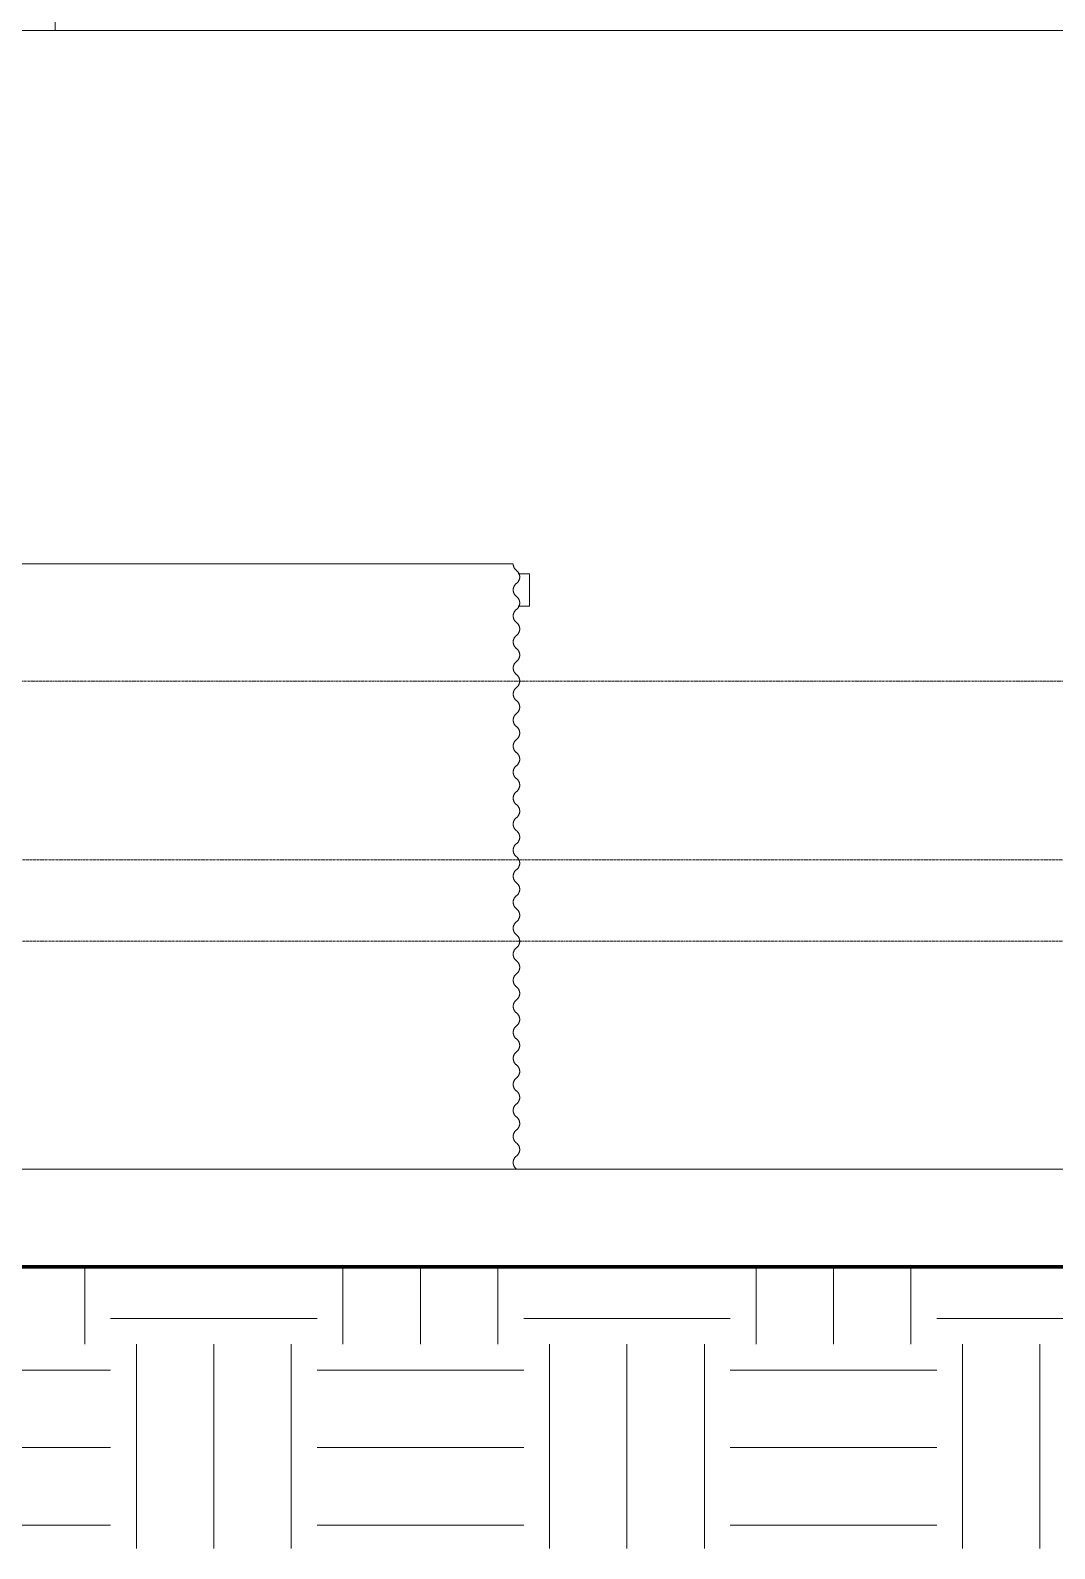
# Model space of a CAD drawing. Header units: millimetres. Extents: x -22400 to 100951, y -3625 to 17206.
# Drawn here: x 66178 to 69327, y -2667 to 2000 of the extents above; entities that cross this region are included whole.
import ezdxf

# ---------------------------------------------------------------- set-up
doc = ezdxf.new("R2010")
doc.units = ezdxf.units.MM
doc.linetypes.add('Dash - Tight', pattern=[4.5, 3, -1.5])
for name, color, linetype, lineweight in [('A-FLOR-LEVL', 51, 'Continuous', 9), ('A-WALL', 113, 'Continuous', 9), ('C-BLDG-PADS', 91, 'Continuous', 9), ('C-TOPO', 7, 'Continuous', 9), ('L-SITE', 91, 'Continuous', 9), ('P-SANR-FIXT', 6, 'Continuous', 9)]:
    doc.layers.add(name, color=color, linetype=linetype, lineweight=lineweight)

# ---------------------------------------------------------------- blocks, each defined once
blk = doc.blocks.new('M_Wind Power Generator - 9 Meters High-397393-Longitudinal Section')
at = {"layer": 'L-SITE'}
blk.add_line((15809.9, 2000), (15809.9, 9398.4), dxfattribs=at)
blk = doc.blocks.new('DC_Tankworks_PLM_5000L - 5000L 3500x900x1860-778223-Longitudinal Section')
at = {"layer": 'P-SANR-FIXT'}
for p, q in [((14178.3, 360), (16778.3, 360)), ((16778.3, 360), (17216.8, 360)), ((17268.3, 330), (17233.8, 330)), ((17268.3, 330), (17268.3, 230)), ((17233.8, 230), (17268.3, 230)), ((16778.3, -1500), (14178.3, -1500)), ((17226.8, -1500), (16778.3, -1500))]:
    blk.add_line(p, q, dxfattribs=at)
at = {"layer": 'P-SANR-FIXT', "flags": 128}
for points in [[(17218.3, 360), (17218.4, 359), (17218.4, 358), (17218.5, 357), (17218.7, 356), (17218.8, 355), (17219.1, 354.1), (17219.3, 353.1), (17219.6, 352.1), (17219.9, 351.2), (17220.3, 350.3), (17220.7, 349.4), (17221.2, 348.5), (17221.6, 347.6), (17222.2, 346.7), (17222.7, 345.9), (17223.3, 345.1), (17223.9, 344.3), (17224.5, 343.5), (17225.2, 342.8), (17225.9, 342.1), (17226.6, 341.4), (17227.4, 340.7), (17228.2, 340.1), (17228.3, 340)], [(17228.3, 340), (17229.1, 339.4), (17229.9, 338.7), (17230.6, 338.1), (17231.3, 337.4), (17232, 336.6), (17232.7, 335.9), (17233.3, 335.1), (17233.9, 334.3), (17234.4, 333.4), (17234.9, 332.6), (17235.4, 331.7), (17235.9, 330.8), (17236.3, 329.9), (17236.7, 329), (17237, 328), (17237.3, 327.1), (17237.6, 326.1), (17237.8, 325.1), (17238, 324.2), (17238.1, 323.2), (17238.2, 322.2), (17238.3, 321.2), (17238.3, 320.2), (17238.3, 319.2), (17238.3, 318.2), (17238.2, 317.2), (17238, 316.2), (17237.9, 315.2), (17237.7, 314.2), (17237.4, 313.3), (17237.1, 312.3), (17236.8, 311.4), (17236.4, 310.4), (17236, 309.5), (17235.6, 308.6), (17235.1, 307.7), (17234.6, 306.9), (17234.1, 306), (17233.5, 305.2), (17232.9, 304.4), (17232.2, 303.7), (17231.6, 302.9), (17230.9, 302.2), (17230.2, 301.5), (17229.4, 300.8), (17228.6, 300.2), (17228.3, 300)], [(17228.3, 300), (17227.5, 299.4), (17226.8, 298.7), (17226, 298.1), (17225.3, 297.4), (17224.7, 296.6), (17224, 295.9), (17223.4, 295.1), (17222.8, 294.3), (17222.2, 293.4), (17221.7, 292.6), (17221.2, 291.7), (17220.8, 290.8), (17220.4, 289.9), (17220, 289), (17219.7, 288), (17219.4, 287.1), (17219.1, 286.1), (17218.9, 285.1), (17218.7, 284.2), (17218.5, 283.2), (17218.4, 282.2), (17218.4, 281.2), (17218.3, 280.2), (17218.3, 279.2), (17218.4, 278.2), (17218.5, 277.2), (17218.6, 276.2), (17218.8, 275.2), (17219, 274.2), (17219.3, 273.3), (17219.5, 272.3), (17219.9, 271.4), (17220.2, 270.4), (17220.6, 269.5), (17221.1, 268.6), (17221.5, 267.7), (17222.1, 266.9), (17222.6, 266), (17223.2, 265.2), (17223.8, 264.4), (17224.4, 263.7), (17225.1, 262.9), (17225.8, 262.2), (17226.5, 261.5), (17227.3, 260.8), (17228, 260.2), (17228.3, 260)], [(17228.3, 260), (17229.1, 259.4), (17229.9, 258.7), (17230.6, 258.1), (17231.3, 257.4), (17232, 256.6), (17232.7, 255.9), (17233.3, 255.1), (17233.9, 254.3), (17234.4, 253.4), (17234.9, 252.6), (17235.4, 251.7), (17235.9, 250.8), (17236.3, 249.9), (17236.7, 249), (17237, 248), (17237.3, 247.1), (17237.6, 246.1), (17237.8, 245.1), (17238, 244.2), (17238.1, 243.2), (17238.2, 242.2), (17238.3, 241.2), (17238.3, 240.2), (17238.3, 239.2), (17238.3, 238.2), (17238.2, 237.2), (17238, 236.2), (17237.9, 235.2), (17237.7, 234.2), (17237.4, 233.3), (17237.1, 232.3), (17236.8, 231.4), (17236.4, 230.4), (17236, 229.5), (17235.6, 228.6), (17235.1, 227.7), (17234.6, 226.9), (17234.1, 226), (17233.5, 225.2), (17232.9, 224.4), (17232.2, 223.7), (17231.6, 222.9), (17230.9, 222.2), (17230.2, 221.5), (17229.4, 220.8), (17228.6, 220.2), (17228.3, 220)], [(17228.3, 220), (17227.5, 219.4), (17226.8, 218.7), (17226, 218.1), (17225.3, 217.4), (17224.7, 216.6), (17224, 215.9), (17223.4, 215.1), (17222.8, 214.3), (17222.2, 213.4), (17221.7, 212.6), (17221.2, 211.7), (17220.8, 210.8), (17220.4, 209.9), (17220, 209), (17219.7, 208), (17219.4, 207.1), (17219.1, 206.1), (17218.9, 205.1), (17218.7, 204.2), (17218.5, 203.2), (17218.4, 202.2), (17218.4, 201.2), (17218.3, 200.2), (17218.3, 199.2), (17218.4, 198.2), (17218.5, 197.2), (17218.6, 196.2), (17218.8, 195.2), (17219, 194.2), (17219.3, 193.3), (17219.5, 192.3), (17219.9, 191.4), (17220.2, 190.4), (17220.6, 189.5), (17221.1, 188.6), (17221.5, 187.7), (17222.1, 186.9), (17222.6, 186), (17223.2, 185.2), (17223.8, 184.4), (17224.4, 183.7), (17225.1, 182.9), (17225.8, 182.2), (17226.5, 181.5), (17227.3, 180.8), (17228, 180.2), (17228.3, 180)], [(17228.3, 180), (17229.1, 179.4), (17229.9, 178.7), (17230.6, 178.1), (17231.3, 177.4), (17232, 176.6), (17232.7, 175.9), (17233.3, 175.1), (17233.9, 174.3), (17234.4, 173.4), (17234.9, 172.6), (17235.4, 171.7), (17235.9, 170.8), (17236.3, 169.9), (17236.7, 169), (17237, 168), (17237.3, 167.1), (17237.6, 166.1), (17237.8, 165.1), (17238, 164.2), (17238.1, 163.2), (17238.2, 162.2), (17238.3, 161.2), (17238.3, 160.2), (17238.3, 159.2), (17238.3, 158.2), (17238.2, 157.2), (17238, 156.2), (17237.9, 155.2), (17237.7, 154.2), (17237.4, 153.3), (17237.1, 152.3), (17236.8, 151.4), (17236.4, 150.4), (17236, 149.5), (17235.6, 148.6), (17235.1, 147.7), (17234.6, 146.9), (17234.1, 146), (17233.5, 145.2), (17232.9, 144.4), (17232.2, 143.7), (17231.6, 142.9), (17230.9, 142.2), (17230.2, 141.5), (17229.4, 140.8), (17228.6, 140.2), (17228.3, 140)], [(17228.3, 140), (17227.5, 139.4), (17226.8, 138.7), (17226, 138.1), (17225.3, 137.4), (17224.7, 136.6), (17224, 135.9), (17223.4, 135.1), (17222.8, 134.3), (17222.2, 133.4), (17221.7, 132.6), (17221.2, 131.7), (17220.8, 130.8), (17220.4, 129.9), (17220, 129), (17219.7, 128), (17219.4, 127.1), (17219.1, 126.1), (17218.9, 125.1), (17218.7, 124.2), (17218.5, 123.2), (17218.4, 122.2), (17218.4, 121.2), (17218.3, 120.2), (17218.3, 119.2), (17218.4, 118.2), (17218.5, 117.2), (17218.6, 116.2), (17218.8, 115.2), (17219, 114.2), (17219.3, 113.3), (17219.5, 112.3), (17219.9, 111.4), (17220.2, 110.4), (17220.6, 109.5), (17221.1, 108.6), (17221.5, 107.7), (17222.1, 106.9), (17222.6, 106), (17223.2, 105.2), (17223.8, 104.4), (17224.4, 103.7), (17225.1, 102.9), (17225.8, 102.2), (17226.5, 101.5), (17227.3, 100.8), (17228, 100.2), (17228.3, 100)], [(17228.3, 100), (17229.1, 99.4), (17229.9, 98.7), (17230.6, 98.1), (17231.3, 97.4), (17232, 96.6), (17232.7, 95.9), (17233.3, 95.1), (17233.9, 94.3), (17234.4, 93.4), (17234.9, 92.6), (17235.4, 91.7), (17235.9, 90.8), (17236.3, 89.9), (17236.7, 89), (17237, 88), (17237.3, 87.1), (17237.6, 86.1), (17237.8, 85.1), (17238, 84.2), (17238.1, 83.2), (17238.2, 82.2), (17238.3, 81.2), (17238.3, 80.2), (17238.3, 79.2), (17238.3, 78.2), (17238.2, 77.2), (17238, 76.2), (17237.9, 75.2), (17237.7, 74.2), (17237.4, 73.3), (17237.1, 72.3), (17236.8, 71.4), (17236.4, 70.4), (17236, 69.5), (17235.6, 68.6), (17235.1, 67.7), (17234.6, 66.9), (17234.1, 66), (17233.5, 65.2), (17232.9, 64.4), (17232.2, 63.7), (17231.6, 62.9), (17230.9, 62.2), (17230.2, 61.5), (17229.4, 60.8), (17228.6, 60.2), (17228.3, 60)], [(17228.3, 60), (17227.5, 59.4), (17226.8, 58.7), (17226, 58.1), (17225.3, 57.4), (17224.7, 56.6), (17224, 55.9), (17223.4, 55.1), (17222.8, 54.3), (17222.2, 53.4), (17221.7, 52.6), (17221.2, 51.7), (17220.8, 50.8), (17220.4, 49.9), (17220, 49), (17219.7, 48), (17219.4, 47.1), (17219.1, 46.1), (17218.9, 45.1), (17218.7, 44.2), (17218.5, 43.2), (17218.4, 42.2), (17218.4, 41.2), (17218.3, 40.2), (17218.3, 39.2), (17218.4, 38.2), (17218.5, 37.2), (17218.6, 36.2), (17218.8, 35.2), (17219, 34.2), (17219.3, 33.3), (17219.5, 32.3), (17219.9, 31.4), (17220.2, 30.4), (17220.6, 29.5), (17221.1, 28.6), (17221.5, 27.7), (17222.1, 26.9), (17222.6, 26), (17223.2, 25.2), (17223.8, 24.4), (17224.4, 23.7), (17225.1, 22.9), (17225.8, 22.2), (17226.5, 21.5), (17227.3, 20.8), (17228, 20.2), (17228.3, 20)], [(17228.3, 20), (17229.1, 19.4), (17229.9, 18.7), (17230.6, 18.1), (17231.3, 17.4), (17232, 16.6), (17232.7, 15.9), (17233.3, 15.1), (17233.9, 14.3), (17234.4, 13.4), (17234.9, 12.6), (17235.4, 11.7), (17235.9, 10.8), (17236.3, 9.9), (17236.7, 9), (17237, 8), (17237.3, 7.1), (17237.6, 6.1), (17237.8, 5.1), (17238, 4.2), (17238.1, 3.2), (17238.2, 2.2), (17238.3, 1.2), (17238.3, 0.2), (17238.3, -0.8), (17238.3, -1.8), (17238.2, -2.8), (17238, -3.8), (17237.9, -4.8), (17237.7, -5.8), (17237.4, -6.7), (17237.1, -7.7), (17236.8, -8.6), (17236.4, -9.6), (17236, -10.5), (17235.6, -11.4), (17235.1, -12.3), (17234.6, -13.1), (17234.1, -14), (17233.5, -14.8), (17232.9, -15.6), (17232.2, -16.3), (17231.6, -17.1), (17230.9, -17.8), (17230.2, -18.5), (17229.4, -19.2), (17228.6, -19.8), (17228.3, -20)], [(17228.3, -20), (17227.5, -20.6), (17226.8, -21.3), (17226, -21.9), (17225.3, -22.6), (17224.7, -23.4), (17224, -24.1), (17223.4, -24.9), (17222.8, -25.7), (17222.2, -26.6), (17221.7, -27.4), (17221.2, -28.3), (17220.8, -29.2), (17220.4, -30.1), (17220, -31), (17219.7, -32), (17219.4, -32.9), (17219.1, -33.9), (17218.9, -34.9), (17218.7, -35.8), (17218.5, -36.8), (17218.4, -37.8), (17218.4, -38.8), (17218.3, -39.8), (17218.3, -40.8), (17218.4, -41.8), (17218.5, -42.8), (17218.6, -43.8), (17218.8, -44.8), (17219, -45.8), (17219.3, -46.7), (17219.5, -47.7), (17219.9, -48.6), (17220.2, -49.6), (17220.6, -50.5), (17221.1, -51.4), (17221.5, -52.3), (17222.1, -53.1), (17222.6, -54), (17223.2, -54.8), (17223.8, -55.6), (17224.4, -56.3), (17225.1, -57.1), (17225.8, -57.8), (17226.5, -58.5), (17227.3, -59.2), (17228, -59.8), (17228.3, -60)], [(17228.3, -60), (17229.1, -60.6), (17229.9, -61.3), (17230.6, -61.9), (17231.3, -62.6), (17232, -63.4), (17232.7, -64.1), (17233.3, -64.9), (17233.9, -65.7), (17234.4, -66.6), (17234.9, -67.4), (17235.4, -68.3), (17235.9, -69.2), (17236.3, -70.1), (17236.7, -71), (17237, -72), (17237.3, -72.9), (17237.6, -73.9), (17237.8, -74.9), (17238, -75.8), (17238.1, -76.8), (17238.2, -77.8), (17238.3, -78.8), (17238.3, -79.8), (17238.3, -80.8), (17238.3, -81.8), (17238.2, -82.8), (17238, -83.8), (17237.9, -84.8), (17237.7, -85.8), (17237.4, -86.7), (17237.1, -87.7), (17236.8, -88.6), (17236.4, -89.6), (17236, -90.5), (17235.6, -91.4), (17235.1, -92.3), (17234.6, -93.1), (17234.1, -94), (17233.5, -94.8), (17232.9, -95.6), (17232.2, -96.3), (17231.6, -97.1), (17230.9, -97.8), (17230.2, -98.5), (17229.4, -99.2), (17228.6, -99.8), (17228.3, -100)], [(17228.3, -100), (17227.5, -100.6), (17226.8, -101.3), (17226, -101.9), (17225.3, -102.6), (17224.7, -103.4), (17224, -104.1), (17223.4, -104.9), (17222.8, -105.7), (17222.2, -106.6), (17221.7, -107.4), (17221.2, -108.3), (17220.8, -109.2), (17220.4, -110.1), (17220, -111), (17219.7, -112), (17219.4, -112.9), (17219.1, -113.9), (17218.9, -114.9), (17218.7, -115.8), (17218.5, -116.8), (17218.4, -117.8), (17218.4, -118.8), (17218.3, -119.8), (17218.3, -120.8), (17218.4, -121.8), (17218.5, -122.8), (17218.6, -123.8), (17218.8, -124.8), (17219, -125.8), (17219.3, -126.7), (17219.5, -127.7), (17219.9, -128.6), (17220.2, -129.6), (17220.6, -130.5), (17221.1, -131.4), (17221.5, -132.3), (17222.1, -133.1), (17222.6, -134), (17223.2, -134.8), (17223.8, -135.6), (17224.4, -136.3), (17225.1, -137.1), (17225.8, -137.8), (17226.5, -138.5), (17227.3, -139.2), (17228, -139.8), (17228.3, -140)], [(17228.3, -140), (17229.1, -140.6), (17229.9, -141.3), (17230.6, -141.9), (17231.3, -142.6), (17232, -143.4), (17232.7, -144.1), (17233.3, -144.9), (17233.9, -145.7), (17234.4, -146.6), (17234.9, -147.4), (17235.4, -148.3), (17235.9, -149.2), (17236.3, -150.1), (17236.7, -151), (17237, -152), (17237.3, -152.9), (17237.6, -153.9), (17237.8, -154.9), (17238, -155.8), (17238.1, -156.8), (17238.2, -157.8), (17238.3, -158.8), (17238.3, -159.8), (17238.3, -160.8), (17238.3, -161.8), (17238.2, -162.8), (17238, -163.8), (17237.9, -164.8), (17237.7, -165.8), (17237.4, -166.7), (17237.1, -167.7), (17236.8, -168.6), (17236.4, -169.6), (17236, -170.5), (17235.6, -171.4), (17235.1, -172.3), (17234.6, -173.1), (17234.1, -174), (17233.5, -174.8), (17232.9, -175.6), (17232.2, -176.3), (17231.6, -177.1), (17230.9, -177.8), (17230.2, -178.5), (17229.4, -179.2), (17228.6, -179.8), (17228.3, -180)], [(17228.3, -180), (17227.5, -180.6), (17226.8, -181.3), (17226, -181.9), (17225.3, -182.6), (17224.7, -183.4), (17224, -184.1), (17223.4, -184.9), (17222.8, -185.7), (17222.2, -186.6), (17221.7, -187.4), (17221.2, -188.3), (17220.8, -189.2), (17220.4, -190.1), (17220, -191), (17219.7, -192), (17219.4, -192.9), (17219.1, -193.9), (17218.9, -194.9), (17218.7, -195.8), (17218.5, -196.8), (17218.4, -197.8), (17218.4, -198.8), (17218.3, -199.8), (17218.3, -200.8), (17218.4, -201.8), (17218.5, -202.8), (17218.6, -203.8), (17218.8, -204.8), (17219, -205.8), (17219.3, -206.7), (17219.5, -207.7), (17219.9, -208.6), (17220.2, -209.6), (17220.6, -210.5), (17221.1, -211.4), (17221.5, -212.3), (17222.1, -213.1), (17222.6, -214), (17223.2, -214.8), (17223.8, -215.6), (17224.4, -216.3), (17225.1, -217.1), (17225.8, -217.8), (17226.5, -218.5), (17227.3, -219.2), (17228, -219.8), (17228.3, -220)], [(17228.3, -220), (17229.1, -220.6), (17229.9, -221.3), (17230.6, -221.9), (17231.3, -222.6), (17232, -223.4), (17232.7, -224.1), (17233.3, -224.9), (17233.9, -225.7), (17234.4, -226.6), (17234.9, -227.4), (17235.4, -228.3), (17235.9, -229.2), (17236.3, -230.1), (17236.7, -231), (17237, -232), (17237.3, -232.9), (17237.6, -233.9), (17237.8, -234.9), (17238, -235.8), (17238.1, -236.8), (17238.2, -237.8), (17238.3, -238.8), (17238.3, -239.8), (17238.3, -240.8), (17238.3, -241.8), (17238.2, -242.8), (17238, -243.8), (17237.9, -244.8), (17237.7, -245.8), (17237.4, -246.7), (17237.1, -247.7), (17236.8, -248.6), (17236.4, -249.6), (17236, -250.5), (17235.6, -251.4), (17235.1, -252.3), (17234.6, -253.1), (17234.1, -254), (17233.5, -254.8), (17232.9, -255.6), (17232.2, -256.3), (17231.6, -257.1), (17230.9, -257.8), (17230.2, -258.5), (17229.4, -259.2), (17228.6, -259.8), (17228.3, -260)], [(17228.3, -260), (17227.5, -260.6), (17226.8, -261.3), (17226, -261.9), (17225.3, -262.6), (17224.7, -263.4), (17224, -264.1), (17223.4, -264.9), (17222.8, -265.7), (17222.2, -266.6), (17221.7, -267.4), (17221.2, -268.3), (17220.8, -269.2), (17220.4, -270.1), (17220, -271), (17219.7, -272), (17219.4, -272.9), (17219.1, -273.9), (17218.9, -274.9), (17218.7, -275.8), (17218.5, -276.8), (17218.4, -277.8), (17218.4, -278.8), (17218.3, -279.8), (17218.3, -280.8), (17218.4, -281.8), (17218.5, -282.8), (17218.6, -283.8), (17218.8, -284.8), (17219, -285.8), (17219.3, -286.7), (17219.5, -287.7), (17219.9, -288.6), (17220.2, -289.6), (17220.6, -290.5), (17221.1, -291.4), (17221.5, -292.3), (17222.1, -293.1), (17222.6, -294), (17223.2, -294.8), (17223.8, -295.6), (17224.4, -296.3), (17225.1, -297.1), (17225.8, -297.8), (17226.5, -298.5), (17227.3, -299.2), (17228, -299.8), (17228.3, -300)], [(17228.3, -300), (17229.1, -300.6), (17229.9, -301.3), (17230.6, -301.9), (17231.3, -302.6), (17232, -303.4), (17232.7, -304.1), (17233.3, -304.9), (17233.9, -305.7), (17234.4, -306.6), (17234.9, -307.4), (17235.4, -308.3), (17235.9, -309.2), (17236.3, -310.1), (17236.7, -311), (17237, -312), (17237.3, -312.9), (17237.6, -313.9), (17237.8, -314.9), (17238, -315.8), (17238.1, -316.8), (17238.2, -317.8), (17238.3, -318.8), (17238.3, -319.8), (17238.3, -320.8), (17238.3, -321.8), (17238.2, -322.8), (17238, -323.8), (17237.9, -324.8), (17237.7, -325.8), (17237.4, -326.7), (17237.1, -327.7), (17236.8, -328.6), (17236.4, -329.6), (17236, -330.5), (17235.6, -331.4), (17235.1, -332.3), (17234.6, -333.1), (17234.1, -334), (17233.5, -334.8), (17232.9, -335.6), (17232.2, -336.3), (17231.6, -337.1), (17230.9, -337.8), (17230.2, -338.5), (17229.4, -339.2), (17228.6, -339.8), (17228.3, -340)], [(17228.3, -340), (17227.5, -340.6), (17226.8, -341.3), (17226, -341.9), (17225.3, -342.6), (17224.7, -343.4), (17224, -344.1), (17223.4, -344.9), (17222.8, -345.7), (17222.2, -346.6), (17221.7, -347.4), (17221.2, -348.3), (17220.8, -349.2), (17220.4, -350.1), (17220, -351), (17219.7, -352), (17219.4, -352.9), (17219.1, -353.9), (17218.9, -354.9), (17218.7, -355.8), (17218.5, -356.8), (17218.4, -357.8), (17218.4, -358.8), (17218.3, -359.8), (17218.3, -360.8), (17218.4, -361.8), (17218.5, -362.8), (17218.6, -363.8), (17218.8, -364.8), (17219, -365.8), (17219.3, -366.7), (17219.5, -367.7), (17219.9, -368.6), (17220.2, -369.6), (17220.6, -370.5), (17221.1, -371.4), (17221.5, -372.3), (17222.1, -373.1), (17222.6, -374), (17223.2, -374.8), (17223.8, -375.6), (17224.4, -376.3), (17225.1, -377.1), (17225.8, -377.8), (17226.5, -378.5), (17227.3, -379.2), (17228, -379.8), (17228.3, -380)], [(17228.3, -420), (17227.5, -420.6), (17226.8, -421.3), (17226, -421.9), (17225.3, -422.6), (17224.7, -423.4), (17224, -424.1), (17223.4, -424.9), (17222.8, -425.7), (17222.2, -426.6), (17221.7, -427.4), (17221.2, -428.3), (17220.8, -429.2), (17220.4, -430.1), (17220, -431), (17219.7, -432), (17219.4, -432.9), (17219.1, -433.9), (17218.9, -434.9), (17218.7, -435.8), (17218.5, -436.8), (17218.4, -437.8), (17218.4, -438.8), (17218.3, -439.8), (17218.3, -440.8), (17218.4, -441.8), (17218.5, -442.8), (17218.6, -443.8), (17218.8, -444.8), (17219, -445.8), (17219.3, -446.7), (17219.5, -447.7), (17219.9, -448.6), (17220.2, -449.6), (17220.6, -450.5), (17221.1, -451.4), (17221.5, -452.3), (17222.1, -453.1), (17222.6, -454), (17223.2, -454.8), (17223.8, -455.6), (17224.4, -456.3), (17225.1, -457.1), (17225.8, -457.8), (17226.5, -458.5), (17227.3, -459.2), (17228, -459.8), (17228.3, -460)], [(17228.3, -380), (17229.1, -380.6), (17229.9, -381.3), (17230.6, -381.9), (17231.3, -382.6), (17232, -383.4), (17232.7, -384.1), (17233.3, -384.9), (17233.9, -385.7), (17234.4, -386.6), (17234.9, -387.4), (17235.4, -388.3), (17235.9, -389.2), (17236.3, -390.1), (17236.7, -391), (17237, -392), (17237.3, -392.9), (17237.6, -393.9), (17237.8, -394.9), (17238, -395.8), (17238.1, -396.8), (17238.2, -397.8), (17238.3, -398.8), (17238.3, -399.8), (17238.3, -400.8), (17238.3, -401.8), (17238.2, -402.8), (17238, -403.8), (17237.9, -404.8), (17237.7, -405.8), (17237.4, -406.7), (17237.1, -407.7), (17236.8, -408.6), (17236.4, -409.6), (17236, -410.5), (17235.6, -411.4), (17235.1, -412.3), (17234.6, -413.1), (17234.1, -414), (17233.5, -414.8), (17232.9, -415.6), (17232.2, -416.3), (17231.6, -417.1), (17230.9, -417.8), (17230.2, -418.5), (17229.4, -419.2), (17228.6, -419.8), (17228.3, -420)], [(17228.3, -460), (17229.1, -460.6), (17229.9, -461.3), (17230.6, -461.9), (17231.3, -462.6), (17232, -463.4), (17232.7, -464.1), (17233.3, -464.9), (17233.9, -465.7), (17234.4, -466.6), (17234.9, -467.4), (17235.4, -468.3), (17235.9, -469.2), (17236.3, -470.1), (17236.7, -471), (17237, -472), (17237.3, -472.9), (17237.6, -473.9), (17237.8, -474.9), (17238, -475.8), (17238.1, -476.8), (17238.2, -477.8), (17238.3, -478.8), (17238.3, -479.8), (17238.3, -480.8), (17238.3, -481.8), (17238.2, -482.8), (17238, -483.8), (17237.9, -484.8), (17237.7, -485.8), (17237.4, -486.7), (17237.1, -487.7), (17236.8, -488.6), (17236.4, -489.6), (17236, -490.5), (17235.6, -491.4), (17235.1, -492.3), (17234.6, -493.1), (17234.1, -494), (17233.5, -494.8), (17232.9, -495.6), (17232.2, -496.3), (17231.6, -497.1), (17230.9, -497.8), (17230.2, -498.5), (17229.4, -499.2), (17228.6, -499.8), (17228.3, -500)], [(17228.3, -500), (17227.5, -500.6), (17226.8, -501.3), (17226, -501.9), (17225.3, -502.6), (17224.7, -503.4), (17224, -504.1), (17223.4, -504.9), (17222.8, -505.7), (17222.2, -506.6), (17221.7, -507.4), (17221.2, -508.3), (17220.8, -509.2), (17220.4, -510.1), (17220, -511), (17219.7, -512), (17219.4, -512.9), (17219.1, -513.9), (17218.9, -514.9), (17218.7, -515.8), (17218.5, -516.8), (17218.4, -517.8), (17218.4, -518.8), (17218.3, -519.8), (17218.3, -520.8), (17218.4, -521.8), (17218.5, -522.8), (17218.6, -523.8), (17218.8, -524.8), (17219, -525.8), (17219.3, -526.7), (17219.5, -527.7), (17219.9, -528.6)], [(17219.9, -528.6), (17220.2, -529.6), (17220.6, -530.5), (17221.1, -531.4), (17221.5, -532.3), (17222.1, -533.1), (17222.6, -534), (17223.2, -534.8), (17223.8, -535.6), (17224.4, -536.3), (17225.1, -537.1), (17225.8, -537.8), (17226.5, -538.5), (17227.3, -539.2), (17228, -539.8), (17228.3, -540)], [(17228.3, -540), (17229.1, -540.6), (17229.9, -541.3), (17230.6, -541.9), (17231.3, -542.6), (17232, -543.4), (17232.7, -544.1), (17233.3, -544.9), (17233.9, -545.7), (17234.4, -546.6), (17234.9, -547.4), (17235.4, -548.3), (17235.9, -549.2), (17236.3, -550.1), (17236.7, -551), (17237, -552), (17237.3, -552.9), (17237.6, -553.9), (17237.8, -554.9), (17238, -555.8), (17238.1, -556.8), (17238.2, -557.8), (17238.3, -558.8), (17238.3, -559.8), (17238.3, -560.8), (17238.3, -561.8), (17238.2, -562.8), (17238, -563.8), (17237.9, -564.8), (17237.7, -565.8), (17237.4, -566.7), (17237.1, -567.7), (17236.8, -568.6), (17236.4, -569.6), (17236, -570.5), (17235.6, -571.4), (17235.1, -572.3), (17234.6, -573.1), (17234.1, -574), (17233.5, -574.8), (17232.9, -575.6), (17232.2, -576.3), (17231.6, -577.1), (17230.9, -577.8), (17230.2, -578.5), (17229.4, -579.2), (17228.6, -579.8), (17228.3, -580)], [(17228.3, -580), (17227.5, -580.6), (17226.8, -581.3), (17226, -581.9), (17225.3, -582.6), (17224.7, -583.4), (17224, -584.1), (17223.4, -584.9), (17222.8, -585.7), (17222.2, -586.6), (17221.7, -587.4), (17221.2, -588.3), (17220.8, -589.2), (17220.4, -590.1), (17220, -591), (17219.7, -592), (17219.4, -592.9), (17219.1, -593.9), (17218.9, -594.9), (17218.7, -595.8), (17218.5, -596.8), (17218.4, -597.8), (17218.4, -598.8), (17218.3, -599.8), (17218.3, -600.8), (17218.4, -601.8), (17218.5, -602.8), (17218.6, -603.8), (17218.8, -604.8), (17219, -605.8), (17219.3, -606.7), (17219.5, -607.7), (17219.9, -608.6), (17220.2, -609.6), (17220.6, -610.5), (17221.1, -611.4), (17221.5, -612.3), (17222.1, -613.1), (17222.6, -614), (17223.2, -614.8), (17223.8, -615.6), (17224.4, -616.3), (17225.1, -617.1), (17225.8, -617.8), (17226.5, -618.5), (17227.3, -619.2), (17228, -619.8), (17228.3, -620)], [(17228.3, -620), (17229.1, -620.6), (17229.9, -621.3), (17230.6, -621.9), (17231.3, -622.6), (17232, -623.4), (17232.7, -624.1), (17233.3, -624.9), (17233.9, -625.7), (17234.4, -626.6), (17234.9, -627.4), (17235.4, -628.3), (17235.9, -629.2), (17236.3, -630.1), (17236.7, -631), (17237, -632), (17237.3, -632.9), (17237.6, -633.9), (17237.8, -634.9), (17238, -635.8), (17238.1, -636.8), (17238.2, -637.8), (17238.3, -638.8), (17238.3, -639.8), (17238.3, -640.8), (17238.3, -641.8), (17238.2, -642.8), (17238, -643.8), (17237.9, -644.8), (17237.7, -645.8), (17237.4, -646.7), (17237.1, -647.7), (17236.8, -648.6), (17236.4, -649.6), (17236, -650.5), (17235.6, -651.4), (17235.1, -652.3), (17234.6, -653.1), (17234.1, -654), (17233.5, -654.8), (17232.9, -655.6), (17232.2, -656.3), (17231.6, -657.1), (17230.9, -657.8), (17230.2, -658.5), (17229.4, -659.2), (17228.6, -659.8), (17228.3, -660)], [(17228.3, -660), (17227.5, -660.6), (17226.8, -661.3), (17226, -661.9), (17225.3, -662.6), (17224.7, -663.4), (17224, -664.1), (17223.4, -664.9), (17222.8, -665.7), (17222.2, -666.6), (17221.7, -667.4), (17221.2, -668.3), (17220.8, -669.2), (17220.4, -670.1), (17220, -671), (17219.7, -672), (17219.4, -672.9), (17219.1, -673.9), (17218.9, -674.9), (17218.7, -675.8), (17218.5, -676.8), (17218.4, -677.8), (17218.4, -678.8), (17218.3, -679.8), (17218.3, -680.8), (17218.4, -681.8), (17218.5, -682.8), (17218.6, -683.8), (17218.8, -684.8), (17219, -685.8), (17219.3, -686.7), (17219.5, -687.7), (17219.9, -688.6), (17220.2, -689.6), (17220.6, -690.5), (17221.1, -691.4), (17221.5, -692.3), (17222.1, -693.1), (17222.6, -694), (17223.2, -694.8), (17223.8, -695.6), (17224.4, -696.3), (17225.1, -697.1), (17225.8, -697.8), (17226.5, -698.5), (17227.3, -699.2), (17228, -699.8), (17228.3, -700)], [(17228.3, -700), (17229.1, -700.6), (17229.9, -701.3), (17230.6, -701.9), (17231.3, -702.6), (17232, -703.4), (17232.7, -704.1), (17233.3, -704.9), (17233.9, -705.7), (17234.4, -706.6), (17234.9, -707.4), (17235.4, -708.3), (17235.9, -709.2), (17236.3, -710.1), (17236.7, -711), (17237, -712), (17237.3, -712.9), (17237.6, -713.9), (17237.8, -714.9), (17238, -715.8), (17238.1, -716.8), (17238.2, -717.8), (17238.3, -718.8), (17238.3, -719.8), (17238.3, -720.8), (17238.3, -721.8), (17238.2, -722.8), (17238, -723.8), (17237.9, -724.8), (17237.7, -725.8), (17237.4, -726.7), (17237.1, -727.7), (17236.8, -728.6), (17236.4, -729.6), (17236, -730.5), (17235.6, -731.4), (17235.1, -732.3), (17234.6, -733.1), (17234.1, -734), (17233.5, -734.8), (17232.9, -735.6), (17232.2, -736.3), (17231.6, -737.1), (17230.9, -737.8), (17230.2, -738.5), (17229.4, -739.2), (17228.6, -739.8), (17228.3, -740)], [(17228.3, -740), (17227.5, -740.6), (17226.8, -741.3), (17226, -741.9), (17225.3, -742.6), (17224.7, -743.4), (17224, -744.1), (17223.4, -744.9), (17222.8, -745.7), (17222.2, -746.6), (17221.7, -747.4), (17221.2, -748.3), (17220.8, -749.2), (17220.4, -750.1), (17220, -751), (17219.7, -752), (17219.4, -752.9), (17219.1, -753.9), (17218.9, -754.9), (17218.7, -755.8), (17218.5, -756.8), (17218.4, -757.8), (17218.4, -758.8), (17218.3, -759.8), (17218.3, -760.8), (17218.4, -761.8), (17218.5, -762.8), (17218.6, -763.8), (17218.8, -764.8), (17219, -765.8), (17219.3, -766.7), (17219.5, -767.7), (17219.9, -768.6), (17220.2, -769.6), (17220.6, -770.5), (17221.1, -771.4), (17221.5, -772.3), (17222.1, -773.1), (17222.6, -774), (17223.2, -774.8), (17223.8, -775.6), (17224.4, -776.3), (17225.1, -777.1), (17225.8, -777.8), (17226.5, -778.5), (17227.3, -779.2), (17228, -779.8), (17228.3, -780)], [(17228.3, -780), (17229.1, -780.6), (17229.9, -781.3), (17230.6, -781.9), (17231.3, -782.6), (17232, -783.4), (17232.7, -784.1), (17233.3, -784.9), (17233.9, -785.7), (17234.4, -786.6), (17234.9, -787.4), (17235.4, -788.3), (17235.9, -789.2), (17236.3, -790.1), (17236.7, -791), (17237, -792), (17237.3, -792.9), (17237.6, -793.9), (17237.8, -794.9), (17238, -795.8), (17238.1, -796.8), (17238.2, -797.8), (17238.3, -798.8), (17238.3, -799.8), (17238.3, -800.8), (17238.3, -801.8), (17238.2, -802.8), (17238, -803.8), (17237.9, -804.8), (17237.7, -805.8), (17237.4, -806.7), (17237.1, -807.7), (17236.8, -808.6), (17236.4, -809.6), (17236, -810.5), (17235.6, -811.4), (17235.1, -812.3), (17234.6, -813.1), (17234.1, -814), (17233.5, -814.8), (17232.9, -815.6), (17232.2, -816.3), (17231.6, -817.1), (17230.9, -817.8), (17230.2, -818.5), (17229.4, -819.2), (17228.6, -819.8), (17228.3, -820)], [(17228.3, -820), (17227.5, -820.6), (17226.8, -821.3), (17226, -821.9), (17225.3, -822.6), (17224.7, -823.4), (17224, -824.1), (17223.4, -824.9), (17222.8, -825.7), (17222.2, -826.6), (17221.7, -827.4), (17221.2, -828.3), (17220.8, -829.2), (17220.4, -830.1), (17220, -831), (17219.7, -832), (17219.4, -832.9), (17219.1, -833.9), (17218.9, -834.9), (17218.7, -835.8), (17218.5, -836.8), (17218.4, -837.8), (17218.4, -838.8), (17218.3, -839.8), (17218.3, -840.8), (17218.4, -841.8), (17218.5, -842.8), (17218.6, -843.8), (17218.8, -844.8), (17219, -845.8), (17219.3, -846.7), (17219.5, -847.7), (17219.9, -848.6), (17220.2, -849.6), (17220.6, -850.5), (17221.1, -851.4), (17221.5, -852.3), (17222.1, -853.1), (17222.6, -854), (17223.2, -854.8), (17223.8, -855.6), (17224.4, -856.3), (17225.1, -857.1), (17225.8, -857.8), (17226.5, -858.5), (17227.3, -859.2), (17228, -859.8), (17228.3, -860)], [(17228.3, -860), (17229.1, -860.6), (17229.9, -861.3), (17230.6, -861.9), (17231.3, -862.6), (17232, -863.4), (17232.7, -864.1), (17233.3, -864.9), (17233.9, -865.7), (17234.4, -866.6), (17234.9, -867.4), (17235.4, -868.3), (17235.9, -869.2), (17236.3, -870.1), (17236.7, -871), (17237, -872), (17237.3, -872.9), (17237.6, -873.9), (17237.8, -874.9), (17238, -875.8), (17238.1, -876.8), (17238.2, -877.8), (17238.3, -878.8), (17238.3, -879.8), (17238.3, -880.8), (17238.3, -881.8), (17238.2, -882.8), (17238, -883.8), (17237.9, -884.8), (17237.7, -885.8), (17237.4, -886.7), (17237.1, -887.7), (17236.8, -888.6), (17236.4, -889.6), (17236, -890.5), (17235.6, -891.4), (17235.1, -892.3), (17234.6, -893.1), (17234.1, -894), (17233.5, -894.8), (17232.9, -895.6), (17232.2, -896.3), (17231.6, -897.1), (17230.9, -897.8), (17230.2, -898.5), (17229.4, -899.2), (17228.6, -899.8), (17228.3, -900)], [(17228.3, -900), (17227.5, -900.6), (17226.8, -901.3), (17226, -901.9), (17225.3, -902.6), (17224.7, -903.4), (17224, -904.1), (17223.4, -904.9), (17222.8, -905.7), (17222.2, -906.6), (17221.7, -907.4), (17221.2, -908.3), (17220.8, -909.2), (17220.4, -910.1), (17220, -911), (17219.7, -912), (17219.4, -912.9), (17219.1, -913.9), (17218.9, -914.9), (17218.7, -915.8), (17218.5, -916.8), (17218.4, -917.8), (17218.4, -918.8), (17218.3, -919.8), (17218.3, -920.8), (17218.4, -921.8), (17218.5, -922.8), (17218.6, -923.8), (17218.8, -924.8), (17219, -925.8), (17219.3, -926.7), (17219.5, -927.7), (17219.9, -928.6), (17220.2, -929.6), (17220.6, -930.5), (17221.1, -931.4), (17221.5, -932.3), (17222.1, -933.1), (17222.6, -934), (17223.2, -934.8), (17223.8, -935.6), (17224.4, -936.3), (17225.1, -937.1), (17225.8, -937.8), (17226.5, -938.5), (17227.3, -939.2), (17228, -939.8), (17228.3, -940)], [(17228.3, -980), (17227.5, -980.6), (17226.8, -981.3), (17226, -981.9), (17225.3, -982.6), (17224.7, -983.4), (17224, -984.1), (17223.4, -984.9), (17222.8, -985.7), (17222.2, -986.6), (17221.7, -987.4), (17221.2, -988.3), (17220.8, -989.2), (17220.4, -990.1), (17220, -991), (17219.7, -992), (17219.4, -992.9), (17219.1, -993.9), (17218.9, -994.9), (17218.7, -995.8), (17218.5, -996.8), (17218.4, -997.8), (17218.4, -998.8), (17218.3, -999.8), (17218.3, -1000.8), (17218.4, -1001.8), (17218.5, -1002.8), (17218.6, -1003.8), (17218.8, -1004.8), (17219, -1005.8), (17219.3, -1006.7), (17219.5, -1007.7), (17219.9, -1008.6), (17220.2, -1009.6), (17220.6, -1010.5), (17221.1, -1011.4), (17221.5, -1012.3), (17222.1, -1013.1), (17222.6, -1014), (17223.2, -1014.8), (17223.8, -1015.6), (17224.4, -1016.3), (17225.1, -1017.1), (17225.8, -1017.8), (17226.5, -1018.5), (17227.3, -1019.2), (17228, -1019.8), (17228.3, -1020)], [(17228.3, -940), (17229.1, -940.6), (17229.9, -941.3), (17230.6, -941.9), (17231.3, -942.6), (17232, -943.4), (17232.7, -944.1), (17233.3, -944.9), (17233.9, -945.7), (17234.4, -946.6), (17234.9, -947.4), (17235.4, -948.3), (17235.9, -949.2), (17236.3, -950.1), (17236.7, -951), (17237, -952), (17237.3, -952.9), (17237.6, -953.9), (17237.8, -954.9), (17238, -955.8), (17238.1, -956.8), (17238.2, -957.8), (17238.3, -958.8), (17238.3, -959.8), (17238.3, -960.8), (17238.3, -961.8), (17238.2, -962.8), (17238, -963.8), (17237.9, -964.8), (17237.7, -965.8), (17237.4, -966.7), (17237.1, -967.7), (17236.8, -968.6), (17236.4, -969.6), (17236, -970.5), (17235.6, -971.4), (17235.1, -972.3), (17234.6, -973.1), (17234.1, -974), (17233.5, -974.8), (17232.9, -975.6), (17232.2, -976.3), (17231.6, -977.1), (17230.9, -977.8), (17230.2, -978.5), (17229.4, -979.2), (17228.6, -979.8), (17228.3, -980)], [(17228.3, -1020), (17229.1, -1020.6), (17229.9, -1021.3), (17230.6, -1021.9), (17231.3, -1022.6), (17232, -1023.4), (17232.7, -1024.1), (17233.3, -1024.9), (17233.9, -1025.7), (17234.4, -1026.6), (17234.9, -1027.4), (17235.4, -1028.3), (17235.9, -1029.2), (17236.3, -1030.1), (17236.7, -1031), (17237, -1032), (17237.3, -1032.9), (17237.6, -1033.9), (17237.8, -1034.9), (17238, -1035.8), (17238.1, -1036.8), (17238.2, -1037.8), (17238.3, -1038.8), (17238.3, -1039.8), (17238.3, -1040.8), (17238.3, -1041.8), (17238.2, -1042.8), (17238, -1043.8), (17237.9, -1044.8), (17237.7, -1045.8), (17237.4, -1046.7), (17237.1, -1047.7), (17236.8, -1048.6), (17236.4, -1049.6), (17236, -1050.5), (17235.6, -1051.4), (17235.1, -1052.3), (17234.6, -1053.1), (17234.1, -1054), (17233.5, -1054.8), (17232.9, -1055.6), (17232.2, -1056.3), (17231.6, -1057.1), (17230.9, -1057.8), (17230.2, -1058.5), (17229.4, -1059.2), (17228.6, -1059.8), (17228.3, -1060)], [(17228.3, -1060), (17227.5, -1060.6), (17226.8, -1061.3), (17226, -1061.9), (17225.3, -1062.6), (17224.7, -1063.4), (17224, -1064.1), (17223.4, -1064.9), (17222.8, -1065.7), (17222.2, -1066.6), (17221.7, -1067.4), (17221.2, -1068.3), (17220.8, -1069.2), (17220.4, -1070.1), (17220, -1071), (17219.7, -1072), (17219.4, -1072.9), (17219.1, -1073.9), (17218.9, -1074.9), (17218.7, -1075.8), (17218.5, -1076.8), (17218.4, -1077.8), (17218.4, -1078.8), (17218.3, -1079.8), (17218.3, -1080.8), (17218.4, -1081.8), (17218.5, -1082.8), (17218.6, -1083.8), (17218.8, -1084.8), (17219, -1085.8), (17219.3, -1086.7), (17219.5, -1087.7), (17219.9, -1088.6), (17220.2, -1089.6), (17220.6, -1090.5), (17221.1, -1091.4), (17221.5, -1092.3), (17222.1, -1093.1), (17222.6, -1094), (17223.2, -1094.8), (17223.8, -1095.6), (17224.4, -1096.3), (17225.1, -1097.1), (17225.8, -1097.8), (17226.5, -1098.5), (17227.3, -1099.2), (17228, -1099.8), (17228.3, -1100)], [(17228.3, -1100), (17229.1, -1100.6), (17229.9, -1101.3), (17230.6, -1101.9), (17231.3, -1102.6), (17232, -1103.4), (17232.7, -1104.1), (17233.3, -1104.9), (17233.9, -1105.7), (17234.4, -1106.6), (17234.9, -1107.4), (17235.4, -1108.3), (17235.9, -1109.2), (17236.3, -1110.1), (17236.7, -1111), (17237, -1112), (17237.3, -1112.9), (17237.6, -1113.9), (17237.8, -1114.9), (17238, -1115.8), (17238.1, -1116.8), (17238.2, -1117.8), (17238.3, -1118.8), (17238.3, -1119.8), (17238.3, -1120.8), (17238.3, -1121.8), (17238.2, -1122.8), (17238, -1123.8), (17237.9, -1124.8), (17237.7, -1125.8), (17237.4, -1126.7), (17237.1, -1127.7), (17236.8, -1128.6), (17236.4, -1129.6), (17236, -1130.5), (17235.6, -1131.4), (17235.1, -1132.3), (17234.6, -1133.1), (17234.1, -1134), (17233.5, -1134.8), (17232.9, -1135.6), (17232.2, -1136.3), (17231.6, -1137.1), (17230.9, -1137.8), (17230.2, -1138.5), (17229.4, -1139.2), (17228.6, -1139.8), (17228.3, -1140)], [(17228.3, -1140), (17227.5, -1140.6), (17226.8, -1141.3), (17226, -1141.9), (17225.3, -1142.6), (17224.7, -1143.4), (17224, -1144.1), (17223.4, -1144.9), (17222.8, -1145.7), (17222.2, -1146.6), (17221.7, -1147.4), (17221.2, -1148.3), (17220.8, -1149.2), (17220.4, -1150.1), (17220, -1151), (17219.7, -1152), (17219.4, -1152.9), (17219.1, -1153.9), (17218.9, -1154.9), (17218.7, -1155.8), (17218.5, -1156.8), (17218.4, -1157.8), (17218.4, -1158.8), (17218.3, -1159.8), (17218.3, -1160.8), (17218.4, -1161.8), (17218.5, -1162.8), (17218.6, -1163.8), (17218.8, -1164.8), (17219, -1165.8), (17219.3, -1166.7), (17219.5, -1167.7), (17219.9, -1168.6), (17220.2, -1169.6), (17220.6, -1170.5), (17221.1, -1171.4), (17221.5, -1172.3), (17222.1, -1173.1), (17222.6, -1174), (17223.2, -1174.8), (17223.8, -1175.6), (17224.4, -1176.3), (17225.1, -1177.1), (17225.8, -1177.8), (17226.5, -1178.5), (17227.3, -1179.2), (17228, -1179.8), (17228.3, -1180)], [(17228.3, -1180), (17229.1, -1180.6), (17229.9, -1181.3), (17230.6, -1181.9), (17231.3, -1182.6), (17232, -1183.4), (17232.7, -1184.1), (17233.3, -1184.9), (17233.9, -1185.7), (17234.4, -1186.6), (17234.9, -1187.4), (17235.4, -1188.3), (17235.9, -1189.2), (17236.3, -1190.1), (17236.7, -1191), (17237, -1192), (17237.3, -1192.9), (17237.6, -1193.9), (17237.8, -1194.9), (17238, -1195.8), (17238.1, -1196.8), (17238.2, -1197.8), (17238.3, -1198.8), (17238.3, -1199.8), (17238.3, -1200.8), (17238.3, -1201.8), (17238.2, -1202.8), (17238, -1203.8), (17237.9, -1204.8), (17237.7, -1205.8), (17237.4, -1206.7), (17237.1, -1207.7), (17236.8, -1208.6), (17236.4, -1209.6), (17236, -1210.5), (17235.6, -1211.4), (17235.1, -1212.3), (17234.6, -1213.1), (17234.1, -1214), (17233.5, -1214.8), (17232.9, -1215.6), (17232.2, -1216.3), (17231.6, -1217.1), (17230.9, -1217.8), (17230.2, -1218.5), (17229.4, -1219.2), (17228.6, -1219.8), (17228.3, -1220)], [(17228.3, -1220), (17227.5, -1220.6), (17226.8, -1221.3), (17226, -1221.9), (17225.3, -1222.6), (17224.7, -1223.4), (17224, -1224.1), (17223.4, -1224.9), (17222.8, -1225.7), (17222.2, -1226.6), (17221.7, -1227.4), (17221.2, -1228.3), (17220.8, -1229.2), (17220.4, -1230.1), (17220, -1231), (17219.7, -1232), (17219.4, -1232.9), (17219.1, -1233.9), (17218.9, -1234.9), (17218.7, -1235.8), (17218.5, -1236.8), (17218.4, -1237.8), (17218.4, -1238.8), (17218.3, -1239.8), (17218.3, -1240.8), (17218.4, -1241.8), (17218.5, -1242.8), (17218.6, -1243.8), (17218.8, -1244.8), (17219, -1245.8), (17219.3, -1246.7), (17219.5, -1247.7), (17219.9, -1248.6), (17220.2, -1249.6), (17220.6, -1250.5), (17221.1, -1251.4), (17221.5, -1252.3), (17222.1, -1253.1), (17222.6, -1254), (17223.2, -1254.8), (17223.8, -1255.6), (17224.4, -1256.3), (17225.1, -1257.1), (17225.8, -1257.8), (17226.5, -1258.5), (17227.3, -1259.2), (17228, -1259.8), (17228.3, -1260)], [(17228.3, -1260), (17229.1, -1260.6), (17229.9, -1261.3), (17230.6, -1261.9), (17231.3, -1262.6), (17232, -1263.4), (17232.7, -1264.1), (17233.3, -1264.9), (17233.9, -1265.7), (17234.4, -1266.6), (17234.9, -1267.4), (17235.4, -1268.3), (17235.9, -1269.2), (17236.3, -1270.1), (17236.7, -1271), (17237, -1272), (17237.3, -1272.9), (17237.6, -1273.9), (17237.8, -1274.9), (17238, -1275.8), (17238.1, -1276.8), (17238.2, -1277.8), (17238.3, -1278.8), (17238.3, -1279.8), (17238.3, -1280.8), (17238.3, -1281.8), (17238.2, -1282.8), (17238, -1283.8), (17237.9, -1284.8), (17237.7, -1285.8), (17237.4, -1286.7), (17237.1, -1287.7), (17236.8, -1288.6), (17236.4, -1289.6), (17236, -1290.5), (17235.6, -1291.4), (17235.1, -1292.3), (17234.6, -1293.1), (17234.1, -1294), (17233.5, -1294.8), (17232.9, -1295.6), (17232.2, -1296.3), (17231.6, -1297.1), (17230.9, -1297.8), (17230.2, -1298.5), (17229.4, -1299.2), (17228.6, -1299.8), (17228.3, -1300)], [(17228.3, -1300), (17227.5, -1300.6), (17226.8, -1301.3), (17226, -1301.9), (17225.3, -1302.6), (17224.7, -1303.4), (17224, -1304.1), (17223.4, -1304.9), (17222.8, -1305.7), (17222.2, -1306.6), (17221.7, -1307.4), (17221.2, -1308.3), (17220.8, -1309.2), (17220.4, -1310.1), (17220, -1311), (17219.7, -1312), (17219.4, -1312.9), (17219.1, -1313.9), (17218.9, -1314.9), (17218.7, -1315.8), (17218.5, -1316.8), (17218.4, -1317.8), (17218.4, -1318.8), (17218.3, -1319.8), (17218.3, -1320.8), (17218.4, -1321.8), (17218.5, -1322.8), (17218.6, -1323.8), (17218.8, -1324.8), (17219, -1325.8), (17219.3, -1326.7), (17219.5, -1327.7), (17219.9, -1328.6), (17220.2, -1329.6), (17220.6, -1330.5), (17221.1, -1331.4), (17221.5, -1332.3), (17222.1, -1333.1), (17222.6, -1334), (17223.2, -1334.8), (17223.8, -1335.6), (17224.4, -1336.3), (17225.1, -1337.1), (17225.8, -1337.8), (17226.5, -1338.5), (17227.3, -1339.2), (17228, -1339.8), (17228.3, -1340)], [(17228.3, -1340), (17229.1, -1340.6), (17229.9, -1341.3), (17230.6, -1341.9), (17231.3, -1342.6), (17232, -1343.4), (17232.7, -1344.1), (17233.3, -1344.9), (17233.9, -1345.7), (17234.4, -1346.6), (17234.9, -1347.4), (17235.4, -1348.3), (17235.9, -1349.2), (17236.3, -1350.1), (17236.7, -1351), (17237, -1352), (17237.3, -1352.9), (17237.6, -1353.9), (17237.8, -1354.9), (17238, -1355.8), (17238.1, -1356.8), (17238.2, -1357.8), (17238.3, -1358.8), (17238.3, -1359.8), (17238.3, -1360.8), (17238.3, -1361.8), (17238.2, -1362.8), (17238, -1363.8), (17237.9, -1364.8), (17237.7, -1365.8), (17237.4, -1366.7), (17237.1, -1367.7), (17236.8, -1368.6), (17236.4, -1369.6), (17236, -1370.5), (17235.6, -1371.4), (17235.1, -1372.3), (17234.6, -1373.1), (17234.1, -1374), (17233.5, -1374.8), (17232.9, -1375.6), (17232.2, -1376.3), (17231.6, -1377.1), (17230.9, -1377.8), (17230.2, -1378.5), (17229.4, -1379.2), (17228.6, -1379.8), (17228.3, -1380)], [(17228.3, -1380), (17227.5, -1380.6), (17226.8, -1381.3), (17226, -1381.9), (17225.3, -1382.6), (17224.7, -1383.4), (17224, -1384.1), (17223.4, -1384.9), (17222.8, -1385.7), (17222.2, -1386.6), (17221.7, -1387.4), (17221.2, -1388.3), (17220.8, -1389.2), (17220.4, -1390.1), (17220, -1391), (17219.7, -1392), (17219.4, -1392.9), (17219.1, -1393.9), (17218.9, -1394.9), (17218.7, -1395.8), (17218.5, -1396.8), (17218.4, -1397.8), (17218.4, -1398.8), (17218.3, -1399.8), (17218.3, -1400.8), (17218.4, -1401.8), (17218.5, -1402.8), (17218.6, -1403.8), (17218.8, -1404.8), (17219, -1405.8), (17219.3, -1406.7), (17219.5, -1407.7), (17219.9, -1408.6), (17220.2, -1409.6), (17220.6, -1410.5), (17221.1, -1411.4), (17221.5, -1412.3), (17222.1, -1413.1), (17222.6, -1414), (17223.2, -1414.8), (17223.8, -1415.6), (17224.4, -1416.3), (17225.1, -1417.1), (17225.8, -1417.8), (17226.5, -1418.5), (17227.3, -1419.2), (17228, -1419.8), (17228.3, -1420)], [(17228.3, -1420), (17229.1, -1420.6), (17229.9, -1421.3), (17230.6, -1421.9), (17231.3, -1422.6), (17232, -1423.4), (17232.7, -1424.1), (17233.3, -1424.9), (17233.9, -1425.7), (17234.4, -1426.6), (17234.9, -1427.4), (17235.4, -1428.3), (17235.9, -1429.2), (17236.3, -1430.1), (17236.7, -1431), (17237, -1432), (17237.3, -1432.9), (17237.6, -1433.9), (17237.8, -1434.9), (17238, -1435.8), (17238.1, -1436.8), (17238.2, -1437.8), (17238.3, -1438.8), (17238.3, -1439.8), (17238.3, -1440.8), (17238.3, -1441.8), (17238.2, -1442.8), (17238, -1443.8), (17237.9, -1444.8), (17237.7, -1445.8), (17237.4, -1446.7), (17237.1, -1447.7), (17236.8, -1448.6), (17236.4, -1449.6), (17236, -1450.5), (17235.6, -1451.4), (17235.1, -1452.3), (17234.6, -1453.1), (17234.1, -1454), (17233.5, -1454.8), (17232.9, -1455.6), (17232.2, -1456.3), (17231.6, -1457.1), (17230.9, -1457.8), (17230.2, -1458.5), (17229.4, -1459.2), (17228.6, -1459.8), (17228.3, -1460)], [(17228.3, -1460), (17227.5, -1460.6), (17226.8, -1461.3), (17226, -1461.9), (17225.3, -1462.6), (17224.7, -1463.4), (17224, -1464.1), (17223.4, -1464.9), (17222.8, -1465.7), (17222.2, -1466.6), (17221.7, -1467.4), (17221.2, -1468.3), (17220.8, -1469.2), (17220.4, -1470.1), (17220, -1471), (17219.7, -1472), (17219.4, -1472.9), (17219.1, -1473.9), (17218.9, -1474.9), (17218.7, -1475.8), (17218.5, -1476.8), (17218.4, -1477.8), (17218.4, -1478.8), (17218.3, -1479.8), (17218.3, -1480.8), (17218.4, -1481.8), (17218.5, -1482.8), (17218.6, -1483.8), (17218.8, -1484.8), (17219, -1485.8), (17219.3, -1486.7), (17219.5, -1487.7), (17219.9, -1488.6), (17220.2, -1489.6), (17220.6, -1490.5), (17221.1, -1491.4), (17221.5, -1492.3), (17222.1, -1493.1), (17222.6, -1494), (17223.2, -1494.8), (17223.8, -1495.6), (17224.4, -1496.3), (17225.1, -1497.1), (17225.8, -1497.8), (17226.5, -1498.5), (17227.3, -1499.2), (17228, -1499.8), (17228.3, -1500)]]:
    blk.add_lwpolyline(points, dxfattribs=at)

msp = doc.modelspace()

# ---------------------------------------------------------------- hatches: boundary and pattern name
at = {"layer": 'C-TOPO'}
h = msp.add_hatch(dxfattribs=at)
h.set_pattern_fill('FP_17', color=256, style=0, pattern_type=2)
h.set_pattern_definition([(0, (53724.1, 1850), (635, 635), [635, -635]), (0, (53724.1, 2088.1), (635, 635), [635, -635]), (0, (53724.1, 2326.25), (635, 635), [635, -635]), (90, (53803.46, 2405.6), (-635, 635), [635, -635]), (90, (54041.6, 2405.6), (-635, 635), [635, -635]), (90, (54279.7, 2405.6), (-635, 635), [635, -635])])
h.paths.add_polyline_path([(59179.2, -2666.8), (71404.7, -2666.8), (71404.7, -1800.2), (38816.1, -1800.2), (38816.1, -2666.8), (59051.3, -2666.8)], flags=0)

# ---------------------------------------------------------------- linework, layer by layer
at = {"layer": 'A-FLOR-LEVL', "linetype": 'Dash - Tight'}
for p, q in [((34698.1, 0), (76566.3, 0)), ((34302.7, -550), (71505.6, -550)), ((34302.7, -800), (70809.6, -800))]:
    msp.add_line(p, q, dxfattribs=at)
at = {"layer": 'A-WALL'}
msp.add_line((70969.9, 2000), (63708.1, 2000), dxfattribs=at)
at = {"layer": 'C-BLDG-PADS', "lineweight": 18}
for p, q in [((70969.9, -1500), (67671, -1500)), ((38816.1, -1800), (71434.7, -1800))]:
    msp.add_line(p, q, dxfattribs=at)
at = {"layer": 'C-TOPO', "lineweight": 70}
msp.add_line((63301.6, -1800.2), (71404.7, -1800.2), dxfattribs=at)
at = {"layer": 'C-TOPO'}
msp.add_line((63301.6, -1800.2), (71404.7, -1800.2), dxfattribs=at)

# ---------------------------------------------------------------- block references
at = {"layer": 'L-SITE'}
msp.add_blockref('M_Wind Power Generator - 9 Meters High-397393-Longitudinal Section', (50444.2, 0), dxfattribs=at)
at = {"layer": 'P-SANR-FIXT'}
msp.add_blockref('DC_Tankworks_PLM_5000L - 5000L 3500x900x1860-778223-Longitudinal Section', (50444.2, 0), dxfattribs=at)

doc.saveas('drawing.dxf')
